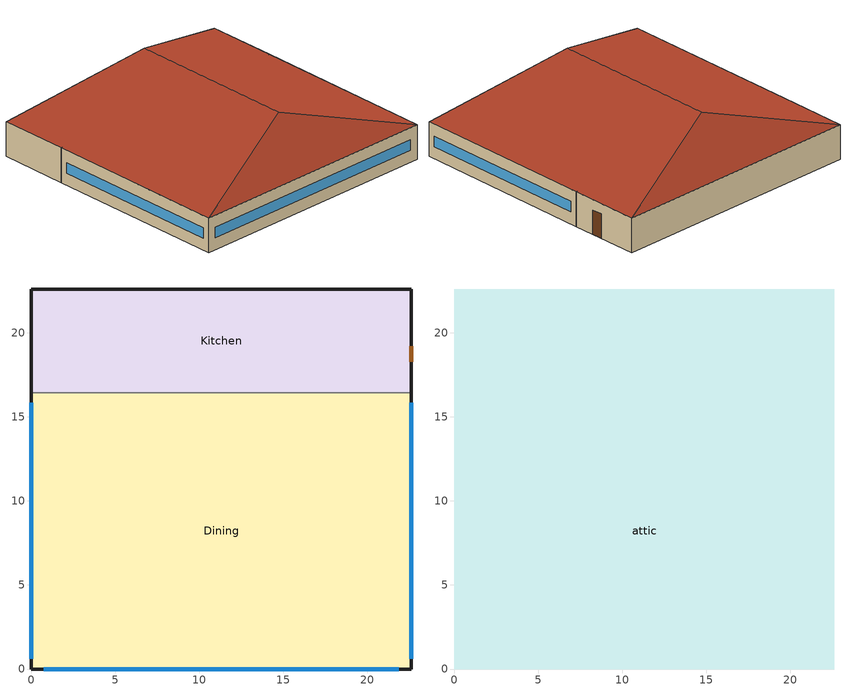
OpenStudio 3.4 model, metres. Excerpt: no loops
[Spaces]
Kitchen
 floor ground (Foundation F 126 Perim 3494 Area 13941): 22.61,22.61 22.61,16.44 0,16.44 0,22.61 z0
 wall outside: 22.61,16.44 22.61,22.61 0,22.61 0,16.44 z0:3.05
 wall to Dining: 0,16.44 22.61,16.44 z0:3.05
 door: 22.61,18.29 22.61,19.21 z0:2.13
Dining
 floor ground (Foundation F 126 Perim 5549 Area 37175): 22.61,16.44 22.61,0 0,0 0,16.44 z0
 wall outside: 0,16.44 0,0 22.61,0 22.61,16.44 z0:3.05
 window: 0,15.84 0,0.6 / 22.61,0.6 22.61,15.84 / 0.75,0 21.86,0 z1.07:1.98
attic
 floor to Dining: 22.61,16.44 22.61,0 0,0 0,16.44 z3.05
 floor to Kitchen: 22.61,22.61 22.61,16.44 0,16.44 0,22.61 z3.05
 roof outside: 11.3,18.84,6.82 22.61,22.61,3.05 0,22.61,3.05; 11.3,3.77,6.82 0,0,3.05 22.61,0,3.05; 11.3,18.84,6.82 0,22.61,3.05 0,0,3.05 11.3,3.77,6.82; 11.3,3.77,6.82 22.61,0,3.05 22.61,22.61,3.05 11.3,18.84,6.82
[Site]
Boise Air Terminal  Uo_ID_USA: Latitude {deg}=43.62; Longitude {deg}=-116.21; Time Zone {hr}=-7; Elevation {m}=701; Terrain=City
[Building]
-FullServiceRestaurant-ASHRAE 169-2006-5B created: 2023-02-03 11:12:17 -0700: North Axis {deg}=0; Default Construction Set=90.1-2007 - FullSrvRest - ASHRAE 169-2006-5B; Standards Number of Stories=1; Standards Number of Above Ground Stories=1; Standards Building Type=FullServiceRestaurant
[ClimateZones]
Climate Zone Institution Name 1=ASHRAE; Climate Zone Document Name 1=ANSI/ASHRAE Standard 169; Climate Zone Document Year 1=2006; Climate Zone Value 1=5B; Climate Zone Institution Name 2=CEC; Climate Zone Document Name 2=California Climate Zone Descriptions; Climate Zone Document Year 2=1995
[Site:WaterMainsTemperature]
Calculation Method=Correlation; Annual Average Outdoor Air Temperature {C}=11.15; Maximum Difference In Monthly Average Outdoor Air Temperatures {deltaC}=26.2
[SizingPeriod:DesignDay] Barometric Pressure {Pa}=93182; Rain Indicator=No; Snow Indicator=No; Day of Month=21; Daylight Saving Time Indicator=No; Humidity Condition Type=Wetbulb; Dry-Bulb Temperature Range Modifier Type=DefaultMultipliers
Name | Maximum Dry-Bulb Temperature {C} | Daily Dry-Bulb Temperature Range {deltaC} | Wind Speed {m/s} | Wind Direction {deg} | Month | Day Type | Wetbulb or DewPoint at Maximum Dry-Bulb {C} | Solar Model Indicator | ASHRAE Clear Sky Optical Depth for Beam Irradiance | ASHRAE Clear Sky Optical Depth for Diffuse Irradiance | Sky Clearness
Boise Air Terminal  Uo Ann Clg .4% Condns DB=>MWB | 36.7 | 16.7 | 4.2 | 330 | 7 | SummerDesignDay | 17.9 | ASHRAETau | 0.398 | 2.125
Boise Air Terminal  Uo Ann Htg 99.6% Condns DB | -16.3 | 0 | 2.3 | 120 | 12 | WinterDesignDay | -16.3 | ASHRAEClearSky |  |  | 0
[Site:GroundTemperature:FCfactorMethod]
January Ground Temperature {C}=11.7; February Ground Temperature {C}=4; March Ground Temperature {C}=1.9; April Ground Temperature {C}=-1.7; May Ground Temperature {C}=2.7; June Ground Temperature {C}=6.1; July Ground Temperature {C}=11.6; August Ground Temperature {C}=14.6; September Ground Temperature {C}=19.8; October Ground Temperature {C}=24.5; November Ground Temperature {C}=21.2; December Ground Temperature {C}=17.4
[Material:NoMass] Thermal Absorptance=0.9; Solar Absorptance=0.7
Name | Roughness | Thermal Resistance {m2-K/W} | Visible Absorptance
CP02 CARPET PAD | VeryRough | 0.21648 | 0.8
Typical Insulation R-10.94 | Smooth | 1.92744 | 0.7
Typical Carpet Pad | Smooth | 0.21648 | 0.8
Typical Insulation R-13.45 | Smooth | 2.368 | 0.7
Typical Insulation R-35.4; Typical Insulation R-35.4 1 | Smooth | 6.23479 | 0.7
Typical Insulation R-0.58 | Smooth | 0.101875 | 0.7
Typical Insulation R-1.15 | Smooth | 0.202527 | 0.7
[Material]
Name | Roughness | Thickness {m} | Conductivity {W/m-K} | Density {kg/m3} | Specific Heat {J/kg-K} | Thermal Absorptance | Solar Absorptance | Visible Absorptance
100mm Normalweight concrete floor | MediumSmooth | 0.1016 | 2.31 | 2322 | 832
G01 13mm gypsum board | Smooth | 0.0127 | 0.16 | 800 | 1090 | 0.9 | 0.7 | 0.5
4 in. Normalweight Concrete Floor | MediumRough | 0.1016 | 2.31 | 2322 | 832 | 0.9 | 0.7 | 0.7
25mm Stucco | Smooth | 0.0254 | 0.72 | 1856 | 840 | 0.9 | 0.7 | 0.7
5/8 in. Gypsum Board | MediumSmooth | 0.0159 | 0.16 | 800 | 1090 | 0.9 | 0.7 | 0.7
6 in. Normalweight Concrete Floor | MediumRough | 0.1524 | 2.31 | 2322 | 832 | 0.9 | 0.7 | 0.7
8 in. Concrete Block Basement Wall | MediumRough | 0.2032 | 1.326 | 1842 | 912 | 0.9 | 0.7 | 0.7
F08 Metal surface | Smooth | 0.0008 | 45.28 | 7824 | 500 | 0.9 | 0.7 | 0.7
G05 25mm wood | MediumSmooth | 0.0254 | 0.15 | 608 | 1630 | 0.9 | 0.5 | 0.5
5/8 in. Plywood | Smooth | 0.0159 | 0.12 | 544 | 1210 | 0.9 | 0.7 | 0.7
Asphalt Shingles | VeryRough | 0.0032 | 0.04 | 1120 | 1260 | 0.9 | 0.7 | 0.7
Std Wood 6inch | MediumSmooth | 0.15 | 0.12 | 540 | 1210 | 0.9 | 0.7 | 0.7
[Construction:FfactorGroundFloor] F-Factor {W/m-K}=1.26344
Name | Area {m2} | PerimeterExposed {m}
Foundation F 126 Perim 3494 Area 13941 | 139.405 | 34.9407
Foundation F 126 Perim 5549 Area 37175 | 371.748 | 55.4941
[DefaultConstructionSet]
Name | Default Exterior Surface Constructions | Default Interior Surface Constructions | Default Ground Contact Surface Constructions | Default Exterior SubSurface Constructions | Default Interior SubSurface Constructions | Interior Partition Construction
90.1-2007 - FullSrvRest - ASHRAE 169-2006-5B | Default Surface Constructions 1 | Default Surface Constructions 2 | Default Surface Constructions 3 | Default Sub Surface Constructions 1 | Default Sub Surface Constructions 2 | Typical Interior Partition
90.1-2007 -  - Attic - ASHRAE 169-2006-5B | Default Surface Constructions 4 | Default Surface Constructions 5 | Default Surface Constructions 6 | Default Sub Surface Constructions 3 | Default Sub Surface Constructions 4
[DefaultSurfaceConstructions]
Name | Floor Construction | Wall Construction | Roof Ceiling Construction
Default Surface Constructions 1 | Typical Insulated Exterior Mass Floor R-13.51 | Typical Insulated Steel Framed Exterior Wall R-15.63 | Typical Wood Joist Attic Floor R-37.04
Default Surface Constructions 2 | Typical Interior Floor | Typical Interior Wall | Typical Interior Ceiling
Default Surface Constructions 3 | Typical Insulated Carpeted 6in Slab Floor | Typical Insulated Basement Mass Wall
Default Surface Constructions 4 | Typical Attic Soffit |  | Typical Uninsulated Wood Joist Attic Roof
Default Surface Constructions 5 | Typical Wood Joist Attic Floor R-37.04 1
Default Surface Constructions 6
[Construction]
Typical Insulated Exterior Mass Floor R-13.51: Typical Insulation R-10.94, 4 in. Normalweight Concrete Floor, Typical Carpet Pad
Typical Insulated Steel Framed Exterior Wall R-15.63: 25mm Stucco, 5/8 in. Gypsum Board, Typical Insulation R-13.45, 5/8 in. Gypsum Board
Typical Wood Joist Attic Floor R-37.04: 5/8 in. Gypsum Board, Typical Insulation R-35.4
Typical Interior Floor: 100mm Normalweight concrete floor, CP02 CARPET PAD
Typical Interior Wall: G01 13mm gypsum board, G01 13mm gypsum board
Typical Interior Ceiling: CP02 CARPET PAD, 100mm Normalweight concrete floor
Typical Insulated Carpeted 6in Slab Floor: 6 in. Normalweight Concrete Floor, Typical Carpet Pad
Typical Insulated Basement Mass Wall: 8 in. Concrete Block Basement Wall
U 0.52 SHGC 0.40 Dbl Ref-D Clr 6mm/13mm Air: REF D CLEAR 6MM, AIR 13MM, CLEAR 6MM
Typical Insulated Metal Door R-1.43: F08 Metal surface, Typical Insulation R-0.58
U 0.72 SHGC 0.25 Sgl Ref-B-M Tint 6mm: REF B TINT MID 6MM
Typical Overhead Door R-2.0: Typical Insulation R-1.15
U 1.17 SHGC 0.49 Simple Glazing Skylight U-1.17 SHGC 0.77: U 1.17 SHGC 0.49 Simple Glazing U-1.17 SHGC 0.77
Typical Interior Window: Clear 3mm
Typical Interior Door; Typical Interior Partition: G05 25mm wood
Typical Attic Soffit: 5/8 in. Plywood
Typical Uninsulated Wood Joist Attic Roof: Asphalt Shingles, 5/8 in. Plywood
Typical Wood Joist Attic Floor R-37.04 1: 5/8 in. Gypsum Board, Typical Insulation R-35.4 1
InteriorFurnishings: Std Wood 6inch
[DefaultSubSurfaceConstructions]
Name | Fixed Window Construction | Operable Window Construction | Door Construction | Glass Door Construction | Overhead Door Construction | Skylight Construction | Tubular Daylight Dome Construction | Tubular Daylight Diffuser Construction
Default Sub Surface Constructions 1 | U 0.52 SHGC 0.40 Dbl Ref-D Clr 6mm/13mm Air | U 0.52 SHGC 0.40 Dbl Ref-D Clr 6mm/13mm Air | Typical Insulated Metal Door R-1.43 | U 0.72 SHGC 0.25 Sgl Ref-B-M Tint 6mm | Typical Overhead Door R-2.0 | U 1.17 SHGC 0.49 Simple Glazing Skylight U-1.17 SHGC 0.77 | Typical Interior Window | Typical Interior Window
Default Sub Surface Constructions 2 | Typical Interior Window | Typical Interior Window | Typical Interior Door
Default Sub Surface Constructions 3; Default Sub Surface Constructions 4
[WindowMaterial:Glazing] Optical Data Type=SpectralAverage; Infrared Transmittance at Normal Incidence=0; Front Side Infrared Hemispherical Emissivity=0.84; Conductivity {W/m-K}=0.9; Dirt Correction Factor for Solar and Visible Transmittance=1; Solar Diffusing=No
Name | Thickness {m} | Solar Transmittance at Normal Incidence | Front Side Solar Reflectance at Normal Incidence | Back Side Solar Reflectance at Normal Incidence | Visible Transmittance at Normal Incidence | Front Side Visible Reflectance at Normal Incidence | Back Side Visible Reflectance at Normal Incidence | Back Side Infrared Hemispherical Emissivity
REF D CLEAR 6MM | 0.006 | 0.429 | 0.308 | 0.379 | 0.334 | 0.453 | 0.505 | 0.82
CLEAR 6MM | 0.006 | 0.775 | 0.071 | 0.071 | 0.881 | 0.08 | 0.08 | 0.84
REF B TINT MID 6MM | 0.006 | 0.1 | 0.11 | 0.41 | 0.13 | 0.1 | 0.32 | 0.45
Clear 3mm | 0.003 | 0.837 | 0.075 | 0.075 | 0.898 | 0.081 | 0.081 | 0.84
[WindowMaterial:Gas]
AIR 13MM: Gas Type=Air; Thickness {m}=0.0127
[WindowMaterial:SimpleGlazingSystem]
U 1.17 SHGC 0.49 Simple Glazing U-1.17 SHGC 0.77: U-Factor {W/m2-K}=6.64357; Solar Heat Gain Coefficient=0.77; Visible Transmittance=0.38
[Space]
Name | Space Type | Building Story | Thermal Zone | Part of Total Floor Area
Kitchen | FullServiceRestaurant Kitchen | Building Story 1 | Zone FullServiceRestaurant Kitchen  - Story Ground | Yes
Dining | FullServiceRestaurant Dining | Building Story 1 | Zone FullServiceRestaurant Dining  - Story Ground | Yes
attic | FullServiceRestaurant Attic | Building Story 2 | attic ZN | No
[BuildingStory]
Name | Nominal Z Coordinate {m}
Building Story 1 | 0
Building Story 2 | 3.0488
[SpaceType] Standards Building Type=FullServiceRestaurant
Name | Default Schedule Set | Design Specification Outdoor Air Object | Standards Space Type | Default Construction Set
FullServiceRestaurant Dining | FullServiceRestaurant Dining Schedule Set | FullServiceRestaurant Dining Ventilation | Dining
FullServiceRestaurant Kitchen | FullServiceRestaurant Kitchen Schedule Set | FullServiceRestaurant Kitchen Ventilation | Kitchen
FullServiceRestaurant Attic | FullServiceRestaurant Attic Schedule Set | FullServiceRestaurant Attic Ventilation | Attic | 90.1-2007 -  - Attic - ASHRAE 169-2006-5B
[DesignSpecification:OutdoorAir]
Name | Outdoor Air Flow per Person {m3/s-person} | Outdoor Air Flow per Floor Area {m3/s-m2} | Outdoor Air Flow Air Changes per Hour {1/hr} | Outdoor Air Method | Outdoor Air Flow Rate {m3/s}
FullServiceRestaurant Attic Ventilation | 0 | 0 | 0
FullServiceRestaurant Dining Ventilation | 0.00353961 | 0.0009144 |  | Sum
FullServiceRestaurant Kitchen Ventilation | 0 | 0 |  | Sum | 1.50026
[DefaultScheduleSet]
Name | Infiltration Schedule | Number of People Schedule | People Activity Level Schedule | Lighting Schedule | Electric Equipment Schedule | Gas Equipment Schedule
FullServiceRestaurant Attic Schedule Set | Always On
FullServiceRestaurant Dining Schedule Set | RestaurantSitDown INFIL_HALF_ON_SCH | RestaurantSitDown BLDG_OCC_SCH | RestaurantSitDown ACTIVITY_SCH | RestaurantSitDown BLDG_LIGHT_KITCHEN_SCH_2004_2007 | RestaurantSitDown BLDG_EQUIP_SCH
FullServiceRestaurant Kitchen Schedule Set | RestaurantSitDown INFIL_HALF_ON_SCH | RestaurantSitDown BLDG_OCC_SCH | RestaurantSitDown ACTIVITY_SCH | RestaurantSitDown BLDG_LIGHT_KITCHEN_SCH_2004_2007 | RestaurantSitDown BLDG_EQUIP_SCH | RestaurantSitDown Rest_GAS_EQUIP_SCH
[ThermostatSetpoint:DualSetpoint]
Name | Heating Setpoint Temperature Schedule | Cooling Setpoint Temperature Schedule
FullServiceRestaurant Attic Thermostat 1
FullServiceRestaurant Dining Thermostat 1 | RestaurantSitDown HTGSETP_SCH_NO_OPTIMUM | RestaurantSitDown CLGSETP_SCH_NO_SETBACK
FullServiceRestaurant Kitchen Thermostat 1 | RestaurantSitDown HTGSETP_KITCHEN_SCH_NO_OPTIMUM | RestaurantSitDown CLGSETP_KITCHEN_SCH_NO_SETBACK
[People:Definition] Number of People Calculation Method=People/Area; Fraction Radiant=0.3
Name | People per Space Floor Area {person/m2}
FullServiceRestaurant Dining People Definition | 0.753474
FullServiceRestaurant Kitchen People Definition | 0.0538196
[People] Work Efficiency Schedule=Work Efficiency Schedule; Clothing Insulation Schedule=Clothing Schedule; Air Velocity Schedule=Air Velocity Schedule; Multiplier=1
Name | People Definition | Space or SpaceType
FullServiceRestaurant Dining People | FullServiceRestaurant Dining People Definition | FullServiceRestaurant Dining
FullServiceRestaurant Kitchen People | FullServiceRestaurant Kitchen People Definition | FullServiceRestaurant Kitchen
[Lights:Definition] Design Level Calculation Method=Watts/Area; Fraction Radiant=0.7; Fraction Visible=0.2; Return Air Fraction=0
Name | Watts per Space Floor Area {W/m2}
FullServiceRestaurant Dining Lights Definition | 22.6042
FullServiceRestaurant Kitchen Lights Definition | 12.9167
[Lights] Fraction Replaceable=1
Name | Lights Definition | Space or SpaceType
FullServiceRestaurant Dining Lights | FullServiceRestaurant Dining Lights Definition | FullServiceRestaurant Dining
FullServiceRestaurant Kitchen Lights | FullServiceRestaurant Kitchen Lights Definition | FullServiceRestaurant Kitchen
[ElectricEquipment:Definition]
Name | Design Level Calculation Method | Watts per Space Floor Area {W/m2} | Fraction Latent | Fraction Radiant | Fraction Lost | Design Level {W}
FullServiceRestaurant Dining Elec Equip Definition | Watts/Area | 64.9279 | 0.25 | 0.3 | 0
FullServiceRestaurant Kitchen Elec Equip Definition | Watts/Area | 403.97 | 0.25 | 0.3 | 0.2
Kitchen Electric Equipment Definition1 | EquipmentLevel |  | 0 | 0.25 | 0 | 515.917
Kitchen Electric Equipment Definition2 | EquipmentLevel |  | 0 | 0.25 | 0 | 851.67
[ElectricEquipment]
Name | Electric Equipment Definition | Space or SpaceType | Schedule
FullServiceRestaurant Dining Elec Equip | FullServiceRestaurant Dining Elec Equip Definition | FullServiceRestaurant Dining
FullServiceRestaurant Kitchen Elec Equip | FullServiceRestaurant Kitchen Elec Equip Definition | FullServiceRestaurant Kitchen
Kitchen_Reach-in-Freezer | Kitchen Electric Equipment Definition1 | FullServiceRestaurant Kitchen | RestaurantSitDown ALWAYS_ON
Kitchen_Reach-in-Refrigerator | Kitchen Electric Equipment Definition2 | FullServiceRestaurant Kitchen | RestaurantSitDown ALWAYS_ON
[GasEquipment:Definition]
FullServiceRestaurant Kitchen Gas Equip Definition: Design Level Calculation Method=Watts/Area; Watts per Space Floor Area {W/m2}=649.246; Fraction Latent=0.1; Fraction Radiant=0.2; Fraction Lost=0.7
[GasEquipment]
FullServiceRestaurant Kitchen Gas Equip: Gas Equipment Definition=FullServiceRestaurant Kitchen Gas Equip Definition; Space or SpaceType=FullServiceRestaurant Kitchen
[SpaceInfiltration:DesignFlowRate]
Name | Space or SpaceType | Schedule | Design Flow Rate Calculation Method | Flow per Exterior Surface Area {m3/s-m2} | Constant Term Coefficient | Temperature Term Coefficient | Velocity Term Coefficient | Velocity Squared Term Coefficient | Design Flow Rate {m3/s}
Dining Infiltration | Dining | RestaurantSitDown INFIL_HALF_ON_SCH | Flow/ExteriorArea | 0.00102523 | 0 | 0 | 0.224 | 0
Kitchen Infiltration | Kitchen | RestaurantSitDown INFIL_HALF_ON_SCH | Flow/ExteriorArea | 0.00102523 | 0 | 0 | 0.224 | 0
Dining door Infiltration | Dining | RestaurantSitDown VESTIBULE_DOOR_INFIL_SCH | Flow/Space |  |  |  |  |  | 0.389828
Space Infiltration Design Flow Rate 2 | attic | Always On | Flow/Space |  |  |  |  |  | 0.2378
[ThermalZone] Use Ideal Air Loads=No
Name | Thermostat
attic ZN | FullServiceRestaurant Attic Thermostat 1
Zone FullServiceRestaurant Dining  - Story Ground | FullServiceRestaurant Dining Thermostat 1
Zone FullServiceRestaurant Kitchen  - Story Ground | FullServiceRestaurant Kitchen Thermostat 1
[Sizing:Zone]
attic ZN: Zone Cooling Design Supply Air Temperature Input Method=SupplyAirTemperature; Zone Cooling Design Supply Air Temperature {C}=14; Zone Cooling Design Supply Air Temperature Difference {deltaC}=11.11; Zone Heating Design Supply Air Temperature Input Method=SupplyAirTemperature; Zone Heating Design Supply Air Temperature {C}=40; Zone Heating Design Supply Air Temperature Difference {deltaC}=11.11; Zone Cooling Design Supply Air Humidity Ratio {kg-H2O/kg-air}=0.0085; Zone Heating Design Supply Air Humidity Ratio {kg-H2O/kg-air}=0.008; Cooling Design Air Flow Method=DesignDay; Heating Design Air Flow Method=DesignDay; Account for Dedicated Outdoor Air System=No; Dedicated Outdoor Air System Control Strategy=NeutralSupplyAir; Dedicated Outdoor Air Low Setpoint Temperature for Design {C}=autosize; Dedicated Outdoor Air High Setpoint Temperature for Design {C}=autosize
[AvailabilityManager:NightCycle] Applicability Schedule=Always On Discrete; Control Type=CycleOnAny; Thermostat Tolerance {deltaC}=1; Cycling Run Time {s}=1800
Availability Manager Night Cycle 1; Availability Manager Night Cycle 2
[Refrigeration:Compressor] Refrigeration Compressor Power Curve=Old_Low_Temp_Comp_Pwr_Curve; Refrigeration Compressor Capacity Curve=Old_Low_Temp_Comp_Cap_Curve; Rated Return Gas Temperature {C}=18.3; Rated Subcooling {deltaC}=0
Refrigeration Compressor 1; Refrigeration Compressor 2; Refrigeration Compressor 3; Refrigeration Compressor 4; Refrigeration Compressor 5; Refrigeration Compressor 6; Refrigeration Compressor 7; Refrigeration Compressor 8; Refrigeration Compressor 9; Refrigeration Compressor 10; Refrigeration Compressor 11; Refrigeration Compressor 12; Refrigeration Compressor 13; Refrigeration Compressor 14; Refrigeration Compressor 15; Refrigeration Compressor 16; Refrigeration Compressor 17; Refrigeration Compressor 18; Refrigeration Compressor 19; Refrigeration Compressor 20
[ZoneMixing]
Zone Mixing 1: Zone=Zone FullServiceRestaurant Kitchen  - Story Ground; Schedule=RestaurantSitDown Hours_of_operation; Design Flow Rate Calculation Method=Flow/Zone; Design Flow Rate {m3/s}=1.33143; Source Zone=Zone FullServiceRestaurant Dining  - Story Ground; Delta Temperature {deltaC}=0
[InternalMass:Definition]
Internal Mass Definition 1: Construction=InteriorFurnishings; Design Level Calculation Method=SurfaceArea/Area; Surface Area per Space Floor Area=2
[InternalMass] Internal Mass Definition=Internal Mass Definition 1; Multiplier=1
Name | Space or SpaceType
Kitchen Mass | Kitchen
Dining Mass | Dining
attic Mass | attic
[EnergyManagementSystem:Sensor]
Mains_Water_Temp_Sen: Output Variable or Output Meter Index Key=Environment; Output Variable or Output Meter=Site Mains Water Temperature
[EnergyManagementSystem:Actuator]
Mains_Water_Temp_Act: Actuated Component=Mains Water Temperature; Actuated Component Type=Schedule:Constant; Actuated Component Control Type=Schedule Value
[EnergyManagementSystem:Program]
Mains_Water_Prg: SET Mains_Water_Temp_Act = Mains_Water_Temp_Sen
[EnergyManagementSystem:ProgramCallingManager]
Mains_Water_Prg_Mgr: BeginTimestepBeforePredictor; Mains_Water_Prg
[Exterior:Lights:Definition]
NonDimming Exterior Lights Def: Design Level {W}=3695.1
[Exterior:Lights]
NonDimming Exterior Lights Def: Exterior Lights Definition=NonDimming Exterior Lights Def; Schedule=RestaurantSitDown Exterior_Lgt_ALWAYS_ON; Control Option=AstronomicalClock
[Schedule:Constant]
Name | Value
Always On Discrete | 1
Mains Water Temperature | 10
[Schedule:Ruleset]
Name | Default Day Schedule | Summer Design Day Schedule | Winter Design Day Schedule
Always On | Always On Default
Clothing Schedule | Clothing Schedule Default Winter Clothes
Air Velocity Schedule | Air Velocity Schedule Default
Work Efficiency Schedule | Work Efficiency Schedule Default
RestaurantSitDown BLDG_OCC_SCH | RestaurantSitDown BLDG_OCC_SCH Default | RestaurantSitDown BLDG_OCC_SCH Summer Design Day | RestaurantSitDown BLDG_OCC_SCH Winter Design Day
RestaurantSitDown ACTIVITY_SCH | RestaurantSitDown ACTIVITY_SCH Default | RestaurantSitDown ACTIVITY_SCH Summer Design Day | RestaurantSitDown ACTIVITY_SCH Winter Design Day
RestaurantSitDown BLDG_LIGHT_KITCHEN_SCH_2004_2007 | RestaurantSitDown BLDG_LIGHT_KITCHEN_SCH_2004_2007 Default | RestaurantSitDown BLDG_LIGHT_KITCHEN_SCH_2004_2007 Summer Design Day | RestaurantSitDown BLDG_LIGHT_KITCHEN_SCH_2004_2007 Winter Design Day
RestaurantSitDown BLDG_EQUIP_SCH | RestaurantSitDown BLDG_EQUIP_SCH Default | RestaurantSitDown BLDG_EQUIP_SCH Summer Design Day | RestaurantSitDown BLDG_EQUIP_SCH Winter Design Day
RestaurantSitDown INFIL_HALF_ON_SCH | RestaurantSitDown INFIL_HALF_ON_SCH Default | RestaurantSitDown INFIL_HALF_ON_SCH Summer Design Day | RestaurantSitDown INFIL_HALF_ON_SCH Winter Design Day
RestaurantSitDown HTGSETP_SCH_NO_OPTIMUM | RestaurantSitDown HTGSETP_SCH_NO_OPTIMUM Default | RestaurantSitDown HTGSETP_SCH_NO_OPTIMUM Summer Design Day | RestaurantSitDown HTGSETP_SCH_NO_OPTIMUM Winter Design Day
RestaurantSitDown CLGSETP_SCH_NO_SETBACK | RestaurantSitDown CLGSETP_SCH_NO_SETBACK Default | RestaurantSitDown CLGSETP_SCH_NO_SETBACK Summer Design Day | RestaurantSitDown CLGSETP_SCH_NO_SETBACK Winter Design Day
RestaurantSitDown Rest_GAS_EQUIP_SCH | RestaurantSitDown Rest_GAS_EQUIP_SCH Default | RestaurantSitDown Rest_GAS_EQUIP_SCH Summer Design Day | RestaurantSitDown Rest_GAS_EQUIP_SCH Winter Design Day
RestaurantSitDown HTGSETP_KITCHEN_SCH_NO_OPTIMUM | RestaurantSitDown HTGSETP_KITCHEN_SCH_NO_OPTIMUM Default | RestaurantSitDown HTGSETP_KITCHEN_SCH_NO_OPTIMUM Summer Design Day | RestaurantSitDown HTGSETP_KITCHEN_SCH_NO_OPTIMUM Winter Design Day
RestaurantSitDown CLGSETP_KITCHEN_SCH_NO_SETBACK | RestaurantSitDown CLGSETP_KITCHEN_SCH_NO_SETBACK Default | RestaurantSitDown CLGSETP_KITCHEN_SCH_NO_SETBACK Summer Design Day | RestaurantSitDown CLGSETP_KITCHEN_SCH_NO_SETBACK Winter Design Day
RestaurantSitDown ALWAYS_ON | RestaurantSitDown ALWAYS_ON Default | RestaurantSitDown ALWAYS_ON Summer Design Day | RestaurantSitDown ALWAYS_ON Winter Design Day
RestaurantSitDown VESTIBULE_DOOR_INFIL_SCH | RestaurantSitDown VESTIBULE_DOOR_INFIL_SCH Default | RestaurantSitDown VESTIBULE_DOOR_INFIL_SCH Summer Design Day | RestaurantSitDown VESTIBULE_DOOR_INFIL_SCH Winter Design Day
RestaurantSitDown Hours_of_operation | RestaurantSitDown Hours_of_operation Default | RestaurantSitDown Hours_of_operation Summer Design Day | RestaurantSitDown Hours_of_operation Winter Design Day
RestaurantSitDown Exterior_Lgt_ALWAYS_ON | RestaurantSitDown Exterior_Lgt_ALWAYS_ON Default | RestaurantSitDown Exterior_Lgt_ALWAYS_ON Summer Design Day | RestaurantSitDown Exterior_Lgt_ALWAYS_ON Winter Design Day
[Schedule:Day]
Always On Default; Clothing Schedule Default Winter Clothes; RestaurantSitDown BLDG_OCC_SCH Summer Design Day; RestaurantSitDown BLDG_LIGHT_KITCHEN_SCH_2004_2007 Summer Design Day; RestaurantSitDown ALWAYS_ON Default; RestaurantSitDown ALWAYS_ON Winter Design Day; RestaurantSitDown ALWAYS_ON Summer Design Day; RestaurantSitDown VESTIBULE_DOOR_INFIL_SCH Summer Design Day; RestaurantSitDown Exterior_Lgt_ALWAYS_ON Default; RestaurantSitDown Exterior_Lgt_ALWAYS_ON Winter Design Day; RestaurantSitDown Exterior_Lgt_ALWAYS_ON Summer Design Day: 24, 0, 1
Clothing Schedule Summer Clothes: 24, 0, 0.5
Air Velocity Schedule Default: 24, 0, 0.2
Work Efficiency Schedule Default; RestaurantSitDown BLDG_OCC_SCH Winter Design Day; RestaurantSitDown BLDG_LIGHT_KITCHEN_SCH_2004_2007 Winter Design Day; RestaurantSitDown BLDG_EQUIP_SCH Winter Design Day; RestaurantSitDown Rest_GAS_EQUIP_SCH Winter Design Day; RestaurantSitDown VESTIBULE_DOOR_INFIL_SCH Winter Design Day: 24, 0, 0
RestaurantSitDown BLDG_OCC_SCH Default: 1, 0, 0.05, 6, 0, 0, 7, 0, 0.05, 9, 0, 0.5, 11, 0, 0.2, 12, 0, 0.3, 14, 0, 0.5, 15, 0, 0.3, 16, 0, 0.2, 17, 0, 0.25, 18, 0, 0.35, 19, 0, 0.55, 20, 0, 0.65, 21, 0, 0.7, 22, 0, 0.35, 24, 0, 0.2
RestaurantSitDown BLDG_OCC_SCH Sat Day: 1, 0, 0.05, 6, 0, 0, 7, 0, 0.05, 9, 0, 0.5, 10, 0, 0.4, 11, 0, 0.2, 12, 0, 0.45, 14, 0, 0.5, 15, 0, 0.35, 18, 0, 0.3, 19, 0, 0.7, 20, 0, 0.9, 21, 0, 0.7, 22, 0, 0.65, 23, 0, 0.55, 24, 0, 0.35
RestaurantSitDown BLDG_OCC_SCH Wkdy Day: 1, 0, 0.05, 5, 0, 0, 6, 0, 0.05, 7, 0, 0.1, 10, 0, 0.4, 11, 0, 0.2, 12, 0, 0.5, 13, 0, 0.8, 14, 0, 0.7, 15, 0, 0.4, 16, 0, 0.2, 17, 0, 0.25, 18, 0, 0.5, 21, 0, 0.8, 22, 0, 0.5, 23, 0, 0.35, 24, 0, 0.2
RestaurantSitDown ACTIVITY_SCH Default; RestaurantSitDown ACTIVITY_SCH Winter Design Day; RestaurantSitDown ACTIVITY_SCH Summer Design Day: 24, 0, 120
RestaurantSitDown BLDG_LIGHT_KITCHEN_SCH_2004_2007 Default: 1, 0, 0.2, 6, 0, 0.15, 8, 0, 0.3, 10, 0, 0.5, 16, 0, 0.7, 22, 0, 0.6, 23, 0, 0.5, 24, 0, 0.3
RestaurantSitDown BLDG_LIGHT_KITCHEN_SCH_2004_2007 Sat Day: 1, 0, 0.2, 6, 0, 0.15, 8, 0, 0.3, 10, 0, 0.6, 17, 0, 0.8, 22, 0, 0.9, 23, 0, 0.5, 24, 0, 0.3
RestaurantSitDown BLDG_LIGHT_KITCHEN_SCH_2004_2007 Wkdy Day: 5, 0, 0.15, 6, 0, 0.2, 8, 0, 0.4, 10, 0, 0.6, 22, 0, 0.9, 23, 0, 0.5, 24, 0, 0.3
RestaurantSitDown BLDG_EQUIP_SCH Default; RestaurantSitDown BLDG_EQUIP_SCH Default|Sat|Wkdy Day; RestaurantSitDown Rest_GAS_EQUIP_SCH Default; RestaurantSitDown Rest_GAS_EQUIP_SCH Default|Sat|Wkdy Day: 1, 0, 0.03, 2, 0, 0.02, 3, 0, 0.03, 4, 0, 0.02, 5, 0, 0.05, 6, 0, 0.12, 7, 0, 0.13, 8, 0, 0.15, 9, 0, 0.18, 10, 0, 0.21, 11, 0, 0.26, 12, 0, 0.29, 13, 0, 0.27, 14, 0, 0.25, 16, 0, 0.23, 18, 0, 0.26, 19, 0, 0.24, 20, 0, 0.22, 21, 0, 0.2, 22, 0, 0.18, 23, 0, 0.09, 24, 0, 0.03
RestaurantSitDown BLDG_EQUIP_SCH Summer Design Day; RestaurantSitDown Rest_GAS_EQUIP_SCH Summer Design Day: 24, 0, 0.29
RestaurantSitDown INFIL_HALF_ON_SCH Default; RestaurantSitDown INFIL_HALF_ON_SCH Winter Design Day; RestaurantSitDown INFIL_HALF_ON_SCH Summer Design Day; RestaurantSitDown INFIL_HALF_ON_SCH Default|WntrDsn|SmrDsn|Sat|Wkdy Day: 5, 0, 1, 24, 0, 0.5
RestaurantSitDown HTGSETP_SCH_NO_OPTIMUM Default; RestaurantSitDown HTGSETP_SCH_NO_OPTIMUM Default|Sat|Wkdy Day: 4, 0, 15.6, 24, 0, 21
RestaurantSitDown HTGSETP_SCH_NO_OPTIMUM Summer Design Day; RestaurantSitDown HTGSETP_KITCHEN_SCH_NO_OPTIMUM Summer Design Day: 24, 0, 15.6
RestaurantSitDown HTGSETP_SCH_NO_OPTIMUM Winter Design Day: 24, 0, 21
RestaurantSitDown CLGSETP_SCH_NO_SETBACK Default; RestaurantSitDown CLGSETP_SCH_NO_SETBACK Default|Sat|Wkdy Day: 24, 0, 24
RestaurantSitDown CLGSETP_SCH_NO_SETBACK Summer Design Day: 5, 0, 30, 6, 0, 26, 24, 0, 24
RestaurantSitDown CLGSETP_SCH_NO_SETBACK Winter Design Day; RestaurantSitDown CLGSETP_KITCHEN_SCH_NO_SETBACK Winter Design Day: 24, 0, 30
RestaurantSitDown HTGSETP_KITCHEN_SCH_NO_OPTIMUM Default; RestaurantSitDown HTGSETP_KITCHEN_SCH_NO_OPTIMUM Default|Sat|Wkdy Day: 1, 0, 19, 4, 0, 15.6, 24, 0, 19
RestaurantSitDown HTGSETP_KITCHEN_SCH_NO_OPTIMUM Winter Design Day: 24, 0, 19
RestaurantSitDown CLGSETP_KITCHEN_SCH_NO_SETBACK Default; RestaurantSitDown CLGSETP_KITCHEN_SCH_NO_SETBACK Default|Sat|Wkdy Day: 24, 0, 26
RestaurantSitDown CLGSETP_KITCHEN_SCH_NO_SETBACK Summer Design Day: 1, 0, 26, 5, 0, 30, 6, 0, 28, 24, 0, 26
RestaurantSitDown VESTIBULE_DOOR_INFIL_SCH Default: 6, 0, 0, 7, 0, 0.131, 9, 0, 0.542, 11, 0, 0.241, 12, 0, 0.345, 14, 0, 0.542, 15, 0, 0.345, 16, 0, 0.241, 17, 0, 0.345, 18, 0, 0.445, 19, 0, 0.542, 20, 0, 0.637, 21, 0, 0.73, 22, 0, 0.445, 24, 0, 0.241
RestaurantSitDown VESTIBULE_DOOR_INFIL_SCH Sat Day: 6, 0, 0, 7, 0, 0.131, 9, 0, 0.542, 10, 0, 0.445, 11, 0, 0.241, 12, 0, 0.445, 14, 0, 0.542, 15, 0, 0.445, 18, 0, 0.345, 19, 0, 0.73, 20, 0, 0.911, 21, 0, 0.73, 22, 0, 0.637, 23, 0, 0.542, 24, 0, 0.345
RestaurantSitDown VESTIBULE_DOOR_INFIL_SCH Wkdy Day: 6, 0, 0, 7, 0, 0.131, 10, 0, 0.445, 11, 0, 0.241, 12, 0, 0.542, 13, 0, 0.821, 14, 0, 0.73, 15, 0, 0.445, 16, 0, 0.241, 17, 0, 0.345, 18, 0, 0.542, 21, 0, 0.821, 22, 0, 0.542, 23, 0, 0.345, 24, 0, 0.241
RestaurantSitDown Hours_of_operation Default; RestaurantSitDown Hours_of_operation Winter Design Day; RestaurantSitDown Hours_of_operation Summer Design Day; RestaurantSitDown Hours_of_operation Default|WntrDsn|SmrDsn|Sun|Wkdy Day: 1, 0, 1, 5, 0, 0, 24, 0, 1
[Schedule:Rule] Date Specification Type=DateRange; Start Day=1
Name | Schedule Ruleset | Rule Order | Day Schedule | Start Month | End Month | End Day | Apply Saturday | Apply Monday | Apply Tuesday | Apply Wednesday | Apply Thursday | Apply Friday | Apply Sunday
Schedule Rule 1 | Clothing Schedule | 0 | Clothing Schedule Summer Clothes | 5 | 9 | 30
Schedule Rule 2 | RestaurantSitDown BLDG_OCC_SCH | 1 | RestaurantSitDown BLDG_OCC_SCH Sat Day | 1 | 12 | 31 | Yes
Schedule Rule 3 | RestaurantSitDown BLDG_OCC_SCH | 0 | RestaurantSitDown BLDG_OCC_SCH Wkdy Day | 1 | 12 | 31 |  | Yes | Yes | Yes | Yes | Yes
Schedule Rule 4 | RestaurantSitDown BLDG_LIGHT_KITCHEN_SCH_2004_2007 | 1 | RestaurantSitDown BLDG_LIGHT_KITCHEN_SCH_2004_2007 Sat Day | 1 | 12 | 31 | Yes
Schedule Rule 5 | RestaurantSitDown BLDG_LIGHT_KITCHEN_SCH_2004_2007 | 0 | RestaurantSitDown BLDG_LIGHT_KITCHEN_SCH_2004_2007 Wkdy Day | 1 | 12 | 31 |  | Yes | Yes | Yes | Yes | Yes
Schedule Rule 6 | RestaurantSitDown BLDG_EQUIP_SCH | 0 | RestaurantSitDown BLDG_EQUIP_SCH Default|Sat|Wkdy Day | 1 | 12 | 31 | Yes | Yes | Yes | Yes | Yes | Yes
Schedule Rule 7 | RestaurantSitDown INFIL_HALF_ON_SCH | 0 | RestaurantSitDown INFIL_HALF_ON_SCH Default|WntrDsn|SmrDsn|Sat|Wkdy Day | 1 | 12 | 31 | Yes | Yes | Yes | Yes | Yes | Yes
Schedule Rule 8 | RestaurantSitDown HTGSETP_SCH_NO_OPTIMUM | 0 | RestaurantSitDown HTGSETP_SCH_NO_OPTIMUM Default|Sat|Wkdy Day | 1 | 12 | 31 | Yes | Yes | Yes | Yes | Yes | Yes
Schedule Rule 9 | RestaurantSitDown CLGSETP_SCH_NO_SETBACK | 0 | RestaurantSitDown CLGSETP_SCH_NO_SETBACK Default|Sat|Wkdy Day | 1 | 12 | 31 | Yes | Yes | Yes | Yes | Yes | Yes
Schedule Rule 10 | RestaurantSitDown Rest_GAS_EQUIP_SCH | 0 | RestaurantSitDown Rest_GAS_EQUIP_SCH Default|Sat|Wkdy Day | 1 | 12 | 31 | Yes | Yes | Yes | Yes | Yes | Yes
Schedule Rule 11 | RestaurantSitDown HTGSETP_KITCHEN_SCH_NO_OPTIMUM | 0 | RestaurantSitDown HTGSETP_KITCHEN_SCH_NO_OPTIMUM Default|Sat|Wkdy Day | 1 | 12 | 31 | Yes | Yes | Yes | Yes | Yes | Yes
Schedule Rule 12 | RestaurantSitDown CLGSETP_KITCHEN_SCH_NO_SETBACK | 0 | RestaurantSitDown CLGSETP_KITCHEN_SCH_NO_SETBACK Default|Sat|Wkdy Day | 1 | 12 | 31 | Yes | Yes | Yes | Yes | Yes | Yes
Schedule Rule 16 | RestaurantSitDown VESTIBULE_DOOR_INFIL_SCH | 1 | RestaurantSitDown VESTIBULE_DOOR_INFIL_SCH Sat Day | 1 | 12 | 31 | Yes
Schedule Rule 17 | RestaurantSitDown VESTIBULE_DOOR_INFIL_SCH | 0 | RestaurantSitDown VESTIBULE_DOOR_INFIL_SCH Wkdy Day | 1 | 12 | 31 |  | Yes | Yes | Yes | Yes | Yes
Schedule Rule 18 | RestaurantSitDown Hours_of_operation | 0 | RestaurantSitDown Hours_of_operation Default|WntrDsn|SmrDsn|Sun|Wkdy Day | 1 | 12 | 31 |  | Yes | Yes | Yes | Yes | Yes | Yes
[Curve:Bicubic] Minimum Value of x=-40; Maximum Value of x=-17.8; Minimum Value of y=4.4; Maximum Value of y=54.4
Name | Coefficient1 Constant | Coefficient2 x | Coefficient3 x**2 | Coefficient4 y | Coefficient5 y**2 | Coefficient6 x*y | Coefficient7 x**3 | Coefficient8 y**3 | Coefficient9 x**2*y | Coefficient10 x*y**2
Old_Low_Temp_Comp_Pwr_Curve | 29669.3 | 1027.63 | 18.1066 | -442.2 | 11.1335 | -20.3805 | 0.139981 | -0.0588669 | -0.218452 | 0.203858
Old_Low_Temp_Comp_Cap_Curve | 170752 | 6102.9 | 78.262 | -2959.43 | 19.7877 | -90.9581 | 0.435965 | -0.0411577 | -0.608846 | 0.459133
